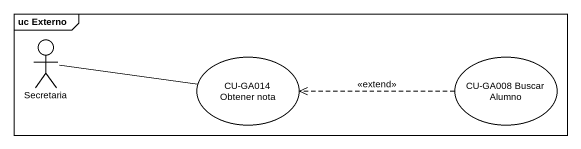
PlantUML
@startuml
mainframe uc Externo
actor Secretaria
usecase "CU-GA014 Obtener nota" as CU_GA014_Obtener_nota
usecase "CU-GA008 Buscar Alumno" as CU_GA008_Buscar_Alumno
Secretaria -right- CU_GA014_Obtener_nota
CU_GA008_Buscar_Alumno .left.> CU_GA014_Obtener_nota : <<extend>>
@enduml
